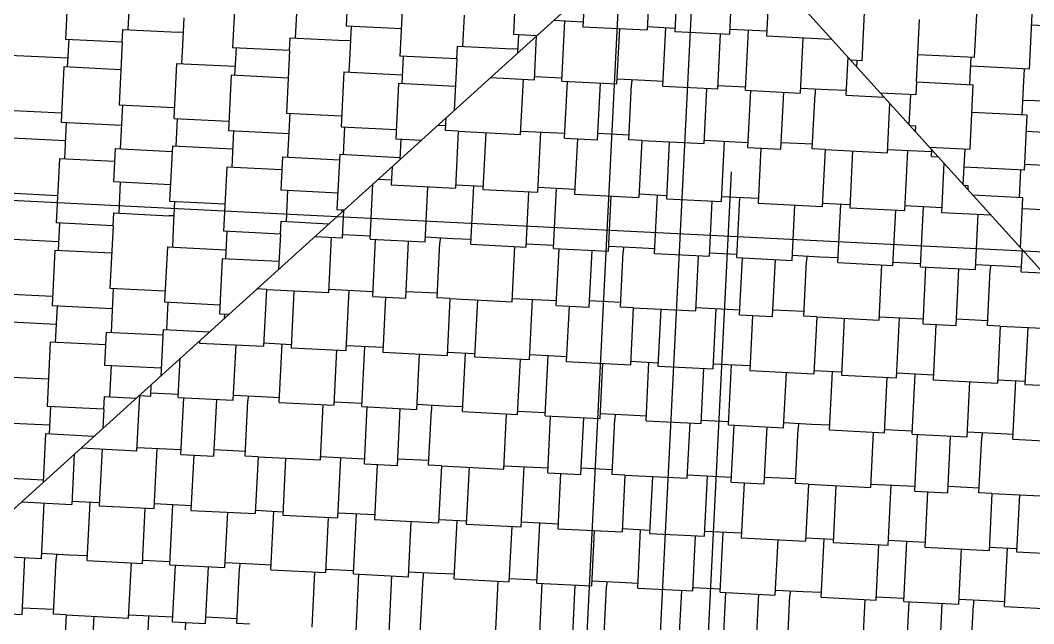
# Model space of a CAD drawing. Extents: x 549999 to 550212, y 1838161 to 1838467.
# Drawn here: x 550170.954 to 550174.598, y 1838345.607 to 1838347.776 of the extents above; entities that cross this region are included whole.
import ezdxf

# ---------------------------------------------------------------- set-up
doc = ezdxf.new("R2010")
doc.units = 0
for name, color, linetype in [('Level 24', 7, 'Continuous'), ('Level 36', 7, 'Continuous'), ('Level 37', 7, 'Continuous'), ('Level 39', 7, 'Continuous'), ('Level 42', 7, 'Continuous')]:
    doc.layers.add(name, color=color, linetype=linetype)

msp = doc.modelspace()

# ---------------------------------------------------------------- linework, layer by layer
at = {"layer": 'Level 24'}
msp.add_line((550173.5103, 1838347.2317), (550173.3961, 1838344.9486), dxfattribs=at)
at = {"layer": 'Level 36'}
for p, q in [((550172.6853, 1838339.4354), (550173.7472, 1838360.6767)), ((550155.1187, 1838347.9192), (550184.1602, 1838346.4673))]:
    msp.add_line(p, q, dxfattribs=at)
at = {"layer": 'Level 37'}
for q in [(550169.0361, 1838344.3053), (550177.3257, 1838343.8909)]:
    msp.add_line((550173.3881, 1838348.2429), q, dxfattribs=at)
at = {"layer": 'Level 39'}
msp.add_line((550173.3881, 1838348.2429), (550173.1534, 1838343.5488), dxfattribs=at)
at = {"layer": 'Level 42'}
for p, q in [((550172.1358, 1838347.9537), (550172.1259, 1838347.7558)), ((550173.2185, 1838347.9455), (550173.2083, 1838347.741)), ((550173.3175, 1838347.9406), (550173.3073, 1838347.7361)), ((550173.5051, 1838347.7262), (550173.516, 1838347.9427)), ((550171.128, 1838347.938), (550171.1164, 1838347.7071)), ((550171.7295, 1838347.9079), (550171.7179, 1838347.6771)), ((550172.7372, 1838347.9237), (550172.7273, 1838347.7258)), ((550173.647, 1838347.9181), (550173.637, 1838347.7196)), ((550172.3309, 1838347.8778), (550172.3194, 1838347.647)), ((550172.9837, 1838347.877), (550172.9775, 1838347.7526)), ((550171.3469, 1838347.8543), (550171.3413, 1838347.7422)), ((550174.3856, 1838347.6429), (550174.3955, 1838347.8407)), ((550171.9484, 1838347.8242), (550171.9428, 1838347.7121)), ((550173.981, 1838347.63), (550173.9909, 1838347.8279)), ((550174.5825, 1838347.6), (550174.5924, 1838347.7978)), ((550171.5424, 1838347.785), (550171.5375, 1838347.6861)), ((550172.5499, 1838347.7942), (550172.5443, 1838347.682)), ((550172.8719, 1838347.7759), (550172.9784, 1838347.7706)), ((550172.9016, 1838347.5574), (550172.9124, 1838347.7739)), ((550174.1762, 1838347.5542), (550174.1874, 1838347.7784)), ((550174.7889, 1838347.7483), (550174.5904, 1838347.7583)), ((550171.3209, 1838347.6969), (550171.3233, 1838347.7431)), ((550171.3233, 1838347.7431), (550171.5217, 1838347.7332)), ((550171.5398, 1838347.7322), (550171.5217, 1838347.7332)), ((550172.1259, 1838347.7558), (550172.3244, 1838347.7459)), ((550172.1439, 1838347.7549), (550172.139, 1838347.656)), ((550172.7273, 1838347.7258), (550172.8119, 1838347.7216)), ((550172.7454, 1838347.7249), (550172.7421, 1838347.6584)), ((550172.9775, 1838347.7526), (550173.2083, 1838347.741)), ((550173.0995, 1838347.5475), (550173.1094, 1838347.746)), ((550173.2089, 1838347.753), (550173.3079, 1838347.7481)), ((550173.2644, 1838347.5392), (550173.2749, 1838347.7497)), ((550173.3073, 1838347.7361), (550173.5051, 1838347.7262)), ((550173.4622, 1838347.5293), (550173.4721, 1838347.7278)), ((550173.506, 1838347.7442), (550173.6379, 1838347.7376)), ((550173.5612, 1838347.5244), (550173.572, 1838347.7409)), ((550171.3209, 1838347.6969), (550171.1164, 1838347.7071)), ((550171.1285, 1838347.7065), (550171.1235, 1838347.6076)), ((550171.3209, 1838347.6969), (550171.3097, 1838347.4726)), ((550171.5375, 1838347.6861), (550171.5342, 1838347.6201)), ((550171.9224, 1838347.6668), (550171.9247, 1838347.713)), ((550171.9247, 1838347.713), (550172.1232, 1838347.7031)), ((550172.1413, 1838347.7022), (550172.1232, 1838347.7031)), ((550172.8026, 1838347.5623), (550172.8105, 1838347.7204)), ((550173.637, 1838347.7196), (550173.8679, 1838347.708)), ((550173.759, 1838347.5145), (550173.769, 1838347.713)), ((550173.8681, 1838347.7124), (550173.8679, 1838347.708)), ((550170.9147, 1838347.6511), (550171.1252, 1838347.6406)), ((550171.9224, 1838347.6668), (550171.7179, 1838347.6771)), ((550171.73, 1838347.6765), (550171.725, 1838347.5775)), ((550171.9224, 1838347.6668), (550171.9112, 1838347.4426)), ((550172.139, 1838347.656), (550172.1357, 1838347.5901)), ((550172.5239, 1838347.6368), (550172.5262, 1838347.6829)), ((550172.5262, 1838347.6829), (550172.7247, 1838347.673)), ((550172.7427, 1838347.6721), (550172.7247, 1838347.673)), ((550174.1811, 1838347.6531), (550174.3856, 1838347.6429)), ((550171.5161, 1838347.621), (550171.5062, 1838347.4231)), ((550171.5161, 1838347.621), (550171.7267, 1838347.6105)), ((550172.5239, 1838347.6368), (550172.3194, 1838347.647)), ((550172.3314, 1838347.6464), (550172.3265, 1838347.5474)), ((550172.5239, 1838347.6368), (550172.5147, 1838347.4527)), ((550173.9239, 1838347.5063), (550173.9308, 1838347.6432)), ((550173.981, 1838347.63), (550173.9408, 1838347.6321)), ((550173.9618, 1838347.6088), (550173.9629, 1838347.6309)), ((550174.3686, 1838347.5445), (550174.3736, 1838347.6435)), ((550171.1115, 1838347.6082), (550171.1016, 1838347.4103)), ((550171.316, 1838347.598), (550171.1115, 1838347.6082)), ((550171.713, 1838347.5781), (550171.7031, 1838347.3802)), ((550171.9175, 1838347.5679), (550171.713, 1838347.5781)), ((550172.1176, 1838347.591), (550172.1077, 1838347.3931)), ((550172.1176, 1838347.591), (550172.3281, 1838347.5804)), ((550174.5825, 1838347.6), (550174.3719, 1838347.6105)), ((550174.5611, 1838347.5349), (550174.5644, 1838347.6009)), ((550172.3145, 1838347.5481), (550172.3046, 1838347.3502)), ((550172.519, 1838347.5378), (550172.3145, 1838347.5481)), ((550172.6446, 1838347.5702), (550172.8026, 1838347.5623)), ((550172.7532, 1838347.3658), (550172.7631, 1838347.5643)), ((550172.8032, 1838347.5743), (550172.9022, 1838347.5694)), ((550172.9016, 1838347.5574), (550173.0995, 1838347.5475)), ((550172.9111, 1838347.3519), (550172.9214, 1838347.5564)), ((550173.0299, 1838347.3459), (550173.0401, 1838347.5504)), ((550173.1004, 1838347.5655), (550173.1993, 1838347.5606)), ((550173.1423, 1838347.3463), (550173.1522, 1838347.5448)), ((550173.1531, 1838347.5629), (550173.1522, 1838347.5448)), ((550173.1993, 1838347.5606), (550173.2653, 1838347.5573)), ((550173.4628, 1838347.5414), (550173.5618, 1838347.5364)), ((550174.1762, 1838347.5542), (550174.1739, 1838347.508)), ((550174.1762, 1838347.5542), (550174.3807, 1838347.5439)), ((550174.3691, 1838347.3131), (550174.3807, 1838347.5439)), ((550173.2644, 1838347.5392), (550173.4622, 1838347.5293)), ((550173.4127, 1838347.3328), (550173.4226, 1838347.5313)), ((550173.5612, 1838347.5244), (550173.759, 1838347.5145)), ((550173.5707, 1838347.3189), (550173.5809, 1838347.5234)), ((550173.6894, 1838347.313), (550173.6997, 1838347.5175)), ((550173.7599, 1838347.5325), (550173.8589, 1838347.5276)), ((550173.8019, 1838347.3134), (550173.8118, 1838347.5119)), ((550173.8127, 1838347.5299), (550173.8118, 1838347.5119)), ((550173.8589, 1838347.5276), (550173.9248, 1838347.5243)), ((550173.9239, 1838347.5063), (550174.0608, 1838347.4994)), ((550174.1739, 1838347.508), (550174.0473, 1838347.5143)), ((550174.1504, 1838347.4004), (550174.1558, 1838347.5089)), ((550174.5562, 1838347.436), (550174.5611, 1838347.5349)), ((550171.3097, 1838347.4726), (550171.5082, 1838347.4627)), ((550171.3218, 1838347.472), (550171.3138, 1838347.3137)), ((550174.0723, 1838347.2999), (550174.0812, 1838347.4769)), ((550174.5588, 1838347.4887), (550174.5769, 1838347.4878)), ((550174.7753, 1838347.4779), (550174.5769, 1838347.4878)), ((550170.9048, 1838347.4532), (550171.1033, 1838347.4433)), ((550171.9112, 1838347.4426), (550172.1097, 1838347.4327)), ((550171.9232, 1838347.442), (550171.9153, 1838347.2837)), ((550174.5742, 1838347.4351), (550174.3757, 1838347.445)), ((550174.5643, 1838347.2372), (550174.5742, 1838347.4351)), ((550171.1016, 1838347.4103), (550171.3181, 1838347.3995)), ((550171.1196, 1838347.4094), (550171.1131, 1838347.2775)), ((550171.5062, 1838347.4231), (550171.7047, 1838347.4132)), ((550171.5183, 1838347.4225), (550171.5133, 1838347.3236)), ((550172.4551, 1838347.3988), (550172.4836, 1838347.3974)), ((550172.4827, 1838347.3793), (550172.4851, 1838347.4259)), ((550174.1743, 1838347.3956), (550174.1539, 1838347.3966)), ((550174.1733, 1838347.3752), (550174.1743, 1838347.3956)), ((550171.7031, 1838347.3802), (550171.9196, 1838347.3694)), ((550171.7211, 1838347.3793), (550171.7145, 1838347.2474)), ((550172.1077, 1838347.3931), (550172.3062, 1838347.3832)), ((550172.1198, 1838347.3925), (550172.1148, 1838347.2935)), ((550172.5289, 1838347.377), (550172.4827, 1838347.3793)), ((550172.5289, 1838347.377), (550172.5187, 1838347.1725)), ((550172.5289, 1838347.377), (550172.7532, 1838347.3658)), ((550172.6278, 1838347.3721), (550172.6176, 1838347.1676)), ((550172.7538, 1838347.3778), (550172.9121, 1838347.3699)), ((550172.8155, 1838347.1577), (550172.8263, 1838347.3742)), ((550173.0311, 1838347.37), (550173.1432, 1838347.3644)), ((550174.7758, 1838347.3655), (550174.5713, 1838347.3757)), ((550170.8998, 1838347.3543), (550171.1163, 1838347.3435)), ((550171.5013, 1838347.3242), (550171.4914, 1838347.1263)), ((550171.5013, 1838347.3242), (550171.7178, 1838347.3134)), ((550172.3046, 1838347.3502), (550172.3963, 1838347.3456)), ((550172.3226, 1838347.3493), (550172.3189, 1838347.2756)), ((550172.9111, 1838347.3519), (550173.0299, 1838347.3459)), ((550172.9573, 1838347.3496), (550172.9474, 1838347.1511)), ((550173.1885, 1838347.344), (550173.1423, 1838347.3463)), ((550173.1885, 1838347.344), (550173.1782, 1838347.1395)), ((550173.1885, 1838347.344), (550173.4127, 1838347.3328)), ((550173.2874, 1838347.3391), (550173.2772, 1838347.1346)), ((550173.4133, 1838347.3449), (550173.5716, 1838347.3369)), ((550173.4751, 1838347.1247), (550173.4859, 1838347.3412)), ((550173.6907, 1838347.337), (550173.8028, 1838347.3314)), ((550171.2958, 1838347.3146), (550171.2899, 1838347.1959)), ((550171.2958, 1838347.3146), (550171.5003, 1838347.3044)), ((550171.8973, 1838347.2846), (550171.8914, 1838347.1659)), ((550171.8973, 1838347.2846), (550172.1018, 1838347.2744)), ((550172.1028, 1838347.2941), (550172.0929, 1838347.0963)), ((550172.1028, 1838347.2941), (550172.3193, 1838347.2833)), ((550173.5707, 1838347.3189), (550173.6894, 1838347.313)), ((550173.6169, 1838347.3166), (550173.607, 1838347.1181)), ((550173.848, 1838347.3111), (550173.8019, 1838347.3134)), ((550173.848, 1838347.3111), (550173.8378, 1838347.1066)), ((550173.848, 1838347.3111), (550174.0723, 1838347.2999)), ((550173.947, 1838347.3061), (550173.9368, 1838347.1016)), ((550174.0729, 1838347.3119), (550174.2312, 1838347.304)), ((550174.1346, 1838347.0917), (550174.1455, 1838347.3083)), ((550174.2228, 1838347.3204), (550174.3691, 1838347.3131)), ((550174.2303, 1838347.2859), (550174.2315, 1838347.3107)), ((550174.2303, 1838347.2859), (550174.2551, 1838347.2847)), ((550174.3447, 1838347.1857), (550174.3511, 1838347.314)), ((550171.095, 1838347.2784), (550171.0835, 1838347.0476)), ((550171.2935, 1838347.2685), (550171.095, 1838347.2784)), ((550171.6965, 1838347.2483), (550171.6849, 1838347.0175)), ((550171.895, 1838347.2384), (550171.6965, 1838347.2483)), ((550172.2911, 1838347.2504), (550172.2878, 1838347.184)), ((550174.2754, 1838347.2623), (550174.2665, 1838347.0851)), ((550174.5643, 1838347.2372), (550174.3478, 1838347.248)), ((550174.7698, 1838347.2468), (550174.5653, 1838347.257)), ((550174.5474, 1838347.1389), (550174.5523, 1838347.2378)), ((550171.2899, 1838347.1959), (550171.4944, 1838347.1857)), ((550171.3139, 1838347.1947), (550171.3083, 1838347.0826)), ((550172.2119, 1838346.9889), (550172.2219, 1838347.1878)), ((550172.2404, 1838347.2045), (550172.2887, 1838347.2021)), ((550172.2878, 1838347.184), (550172.5187, 1838347.1725)), ((550172.4098, 1838346.979), (550172.4197, 1838347.1775)), ((550172.5193, 1838347.1845), (550172.6182, 1838347.1796)), ((550172.5747, 1838346.9707), (550172.5852, 1838347.1812)), ((550172.8164, 1838347.1757), (550172.9483, 1838347.1691)), ((550174.3625, 1838347.1812), (550174.3481, 1838347.1819)), ((550174.3618, 1838347.1667), (550174.3625, 1838347.1812)), ((550170.8899, 1838347.1564), (550171.0884, 1838347.1465)), ((550171.8914, 1838347.1659), (550172.0959, 1838347.1556)), ((550171.9154, 1838347.1647), (550171.9098, 1838347.0525)), ((550172.6176, 1838347.1676), (550172.8155, 1838347.1577)), ((550172.7726, 1838346.9608), (550172.7825, 1838347.1593)), ((550172.8715, 1838346.9559), (550172.8823, 1838347.1724)), ((550172.9474, 1838347.1511), (550173.1782, 1838347.1395)), ((550173.0694, 1838346.946), (550173.0793, 1838347.1445)), ((550173.1788, 1838347.1516), (550173.2778, 1838347.1466)), ((550173.2343, 1838346.9377), (550173.2448, 1838347.1483)), ((550173.476, 1838347.1427), (550173.6079, 1838347.1361)), ((550173.5311, 1838346.9229), (550173.5419, 1838347.1394)), ((550174.5594, 1838347.1383), (550174.3794, 1838347.1473)), ((550171.4914, 1838347.1263), (550171.6899, 1838347.1164)), ((550171.5094, 1838347.1254), (550171.5045, 1838347.0265)), ((550173.2772, 1838347.1346), (550173.4751, 1838347.1247)), ((550173.4322, 1838346.9279), (550173.4421, 1838347.1263)), ((550173.607, 1838347.1181), (550173.8378, 1838347.1066)), ((550173.729, 1838346.913), (550173.7389, 1838347.1115)), ((550173.8384, 1838347.1186), (550173.9374, 1838347.1136)), ((550173.8939, 1838346.9048), (550173.9044, 1838347.1153)), ((550174.1355, 1838347.1098), (550174.2675, 1838347.1032)), ((550174.1907, 1838346.8899), (550174.2015, 1838347.1065)), ((550174.5504, 1838346.9583), (550174.5594, 1838347.1383)), ((550171.288, 1838347.0373), (550171.2903, 1838347.0835)), ((550171.2903, 1838347.0835), (550171.4888, 1838347.0736)), ((550171.5068, 1838347.0727), (550171.4888, 1838347.0736)), ((550172.0929, 1838347.0963), (550172.1193, 1838347.095)), ((550172.1109, 1838347.0954), (550172.1105, 1838347.087)), ((550172.113, 1838346.9938), (550172.118, 1838347.0938)), ((550173.9368, 1838347.1016), (550174.1346, 1838347.0917)), ((550174.0917, 1838346.8949), (550174.1017, 1838347.0934)), ((550174.2665, 1838347.0851), (550174.4437, 1838347.0763)), ((550174.3885, 1838346.88), (550174.3985, 1838347.0785)), ((550174.7559, 1838347.0888), (550174.5574, 1838347.0987)), ((550171.288, 1838347.0373), (550171.0835, 1838347.0476)), ((550171.0955, 1838347.0469), (550171.0906, 1838346.948)), ((550171.288, 1838347.0373), (550171.2768, 1838346.8131)), ((550171.8895, 1838347.0073), (550171.8918, 1838347.0534)), ((550171.8918, 1838347.0534), (550172.0639, 1838347.0448)), ((550171.5045, 1838347.0265), (550171.5012, 1838346.9605)), ((550171.8895, 1838347.0073), (550171.6849, 1838347.0175)), ((550171.697, 1838347.0169), (550171.692, 1838346.9179)), ((550171.8895, 1838347.0073), (550171.8832, 1838346.8813)), ((550172.013, 1838346.9988), (550172.113, 1838346.9938)), ((550172.0635, 1838346.7973), (550172.0734, 1838346.9958)), ((550172.1136, 1838347.0058), (550172.2125, 1838347.0009)), ((550172.4107, 1838346.997), (550172.5096, 1838346.9921)), ((550172.4635, 1838346.9944), (550172.4626, 1838346.9763)), ((550170.8817, 1838346.9915), (550171.0922, 1838346.981)), ((550171.4832, 1838346.9614), (550171.4733, 1838346.7636)), ((550171.4832, 1838346.9614), (550171.6937, 1838346.9509)), ((550172.2119, 1838346.9889), (550172.4098, 1838346.979)), ((550172.2215, 1838346.7834), (550172.2317, 1838346.9879)), ((550172.3402, 1838346.7774), (550172.3504, 1838346.9819)), ((550172.4527, 1838346.7778), (550172.4626, 1838346.9763)), ((550172.5096, 1838346.9921), (550172.5756, 1838346.9888)), ((550172.5747, 1838346.9707), (550172.7726, 1838346.9608)), ((550172.7231, 1838346.7643), (550172.733, 1838346.9628)), ((550172.7732, 1838346.9729), (550172.8721, 1838346.9679)), ((550173.0703, 1838346.964), (550173.1692, 1838346.9591)), ((550173.1231, 1838346.9614), (550173.1222, 1838346.9434)), ((550173.1692, 1838346.9591), (550173.2352, 1838346.9558)), ((550171.0785, 1838346.9486), (550171.0686, 1838346.7507)), ((550171.283, 1838346.9384), (550171.0785, 1838346.9486)), ((550172.8715, 1838346.9559), (550173.0694, 1838346.946)), ((550172.8811, 1838346.7504), (550172.8913, 1838346.9549)), ((550172.9998, 1838346.7445), (550173.01, 1838346.949)), ((550173.1122, 1838346.7449), (550173.1222, 1838346.9434)), ((550173.2343, 1838346.9377), (550173.4322, 1838346.9279)), ((550173.3827, 1838346.7313), (550173.3926, 1838346.9298)), ((550173.4328, 1838346.9399), (550173.5317, 1838346.9349)), ((550173.5311, 1838346.9229), (550173.729, 1838346.913)), ((550173.5407, 1838346.7174), (550173.5509, 1838346.9219)), ((550173.7299, 1838346.9311), (550173.8288, 1838346.9261)), ((550173.7826, 1838346.9284), (550173.7817, 1838346.9104)), ((550173.8288, 1838346.9261), (550173.8948, 1838346.9228)), ((550174.5534, 1838346.8718), (550174.5574, 1838346.9506)), ((550171.68, 1838346.9185), (550171.6701, 1838346.7207)), ((550171.8845, 1838346.9083), (550171.68, 1838346.9185)), ((550173.6594, 1838346.7115), (550173.6696, 1838346.916)), ((550173.7718, 1838346.7119), (550173.7817, 1838346.9104)), ((550173.8939, 1838346.9048), (550174.0917, 1838346.8949)), ((550174.0422, 1838346.6984), (550174.0522, 1838346.8969)), ((550174.0923, 1838346.9069), (550174.1913, 1838346.902)), ((550174.1907, 1838346.8899), (550174.3885, 1838346.88)), ((550174.2002, 1838346.6844), (550174.2105, 1838346.8889)), ((550174.3894, 1838346.8981), (550174.4884, 1838346.8931)), ((550174.4422, 1838346.8954), (550174.4413, 1838346.8774)), ((550174.4884, 1838346.8931), (550174.5543, 1838346.8898)), ((550174.319, 1838346.6785), (550174.3292, 1838346.883)), ((550174.4314, 1838346.6789), (550174.4413, 1838346.8774)), ((550174.5534, 1838346.8718), (550174.6322, 1838346.8679)), ((550171.2768, 1838346.8131), (550171.4752, 1838346.8031)), ((550171.2888, 1838346.8125), (550171.2809, 1838346.6542)), ((550170.8718, 1838346.7936), (550171.0703, 1838346.7837)), ((550171.8392, 1838346.8085), (550171.8046, 1838346.8102)), ((550171.8392, 1838346.8085), (550171.829, 1838346.604)), ((550171.8392, 1838346.8085), (550172.0635, 1838346.7973)), ((550171.9382, 1838346.8036), (550171.928, 1838346.5991)), ((550172.0641, 1838346.8093), (550172.2224, 1838346.8014)), ((550172.1258, 1838346.5892), (550172.1367, 1838346.8057)), ((550172.2215, 1838346.7834), (550172.3402, 1838346.7774)), ((550172.2677, 1838346.7811), (550172.2577, 1838346.5826)), ((550172.3414, 1838346.8015), (550172.4536, 1838346.7959)), ((550172.4988, 1838346.7755), (550172.4527, 1838346.7778)), ((550172.4988, 1838346.7755), (550172.4886, 1838346.571)), ((550172.4988, 1838346.7755), (550172.7231, 1838346.7643)), ((550172.7237, 1838346.7763), (550172.882, 1838346.7684)), ((550171.0686, 1838346.7507), (550171.2852, 1838346.7399)), ((550171.0867, 1838346.7498), (550171.0801, 1838346.6179)), ((550171.4733, 1838346.7636), (550171.6718, 1838346.7537)), ((550171.4853, 1838346.763), (550171.4804, 1838346.664)), ((550172.5978, 1838346.7706), (550172.5875, 1838346.5661)), ((550172.7854, 1838346.5562), (550172.7962, 1838346.7727)), ((550172.8811, 1838346.7504), (550172.9998, 1838346.7445)), ((550172.9272, 1838346.7481), (550172.9173, 1838346.5496)), ((550173.001, 1838346.7685), (550173.1131, 1838346.7629)), ((550173.1584, 1838346.7426), (550173.1122, 1838346.7449)), ((550173.1584, 1838346.7426), (550173.1482, 1838346.538)), ((550173.1584, 1838346.7426), (550173.3827, 1838346.7313)), ((550173.3833, 1838346.7434), (550173.5416, 1838346.7355)), ((550173.445, 1838346.5232), (550173.4558, 1838346.7397)), ((550171.6701, 1838346.7207), (550171.7038, 1838346.719)), ((550171.6882, 1838346.7198), (550171.6874, 1838346.7041)), ((550173.2573, 1838346.7376), (550173.2471, 1838346.5331)), ((550173.5407, 1838346.7174), (550173.6594, 1838346.7115)), ((550173.5868, 1838346.7151), (550173.5769, 1838346.5166)), ((550173.6606, 1838346.7355), (550173.7727, 1838346.7299)), ((550173.818, 1838346.7096), (550173.7718, 1838346.7119)), ((550173.818, 1838346.7096), (550173.8078, 1838346.5051)), ((550173.818, 1838346.7096), (550174.0422, 1838346.6984)), ((550173.9169, 1838346.7046), (550173.9067, 1838346.5001)), ((550174.0428, 1838346.7104), (550174.2011, 1838346.7025)), ((550174.1046, 1838346.4902), (550174.1154, 1838346.7068)), ((550174.3202, 1838346.7026), (550174.4323, 1838346.697)), ((550170.8668, 1838346.6947), (550171.0834, 1838346.6839)), ((550174.2002, 1838346.6844), (550174.319, 1838346.6785)), ((550174.2464, 1838346.6821), (550174.2365, 1838346.4836)), ((550174.4776, 1838346.6766), (550174.4314, 1838346.6789)), ((550174.4776, 1838346.6766), (550174.4673, 1838346.4721)), ((550174.4776, 1838346.6766), (550174.7018, 1838346.6654)), ((550174.5765, 1838346.6717), (550174.5663, 1838346.4672)), ((550171.2628, 1838346.6551), (550171.2569, 1838346.5363)), ((550171.2628, 1838346.6551), (550171.4673, 1838346.6449)), ((550171.4683, 1838346.6646), (550171.46, 1838346.4984)), ((550171.4683, 1838346.6646), (550171.6345, 1838346.6563)), ((550171.062, 1838346.6188), (550171.0505, 1838346.388)), ((550171.2605, 1838346.6089), (550171.062, 1838346.6188)), ((550171.5986, 1838346.6238), (550171.5982, 1838346.6155)), ((550171.5982, 1838346.6155), (550171.829, 1838346.604)), ((550171.7202, 1838346.4105), (550171.7301, 1838346.6089)), ((550171.8296, 1838346.616), (550171.9286, 1838346.6111)), ((550171.8851, 1838346.4022), (550171.8956, 1838346.6127)), ((550171.928, 1838346.5991), (550172.1258, 1838346.5892)), ((550172.1267, 1838346.6072), (550172.2587, 1838346.6006)), ((550172.1819, 1838346.3874), (550172.1927, 1838346.6039)), ((550171.5223, 1838346.4203), (550171.5293, 1838346.5612)), ((550172.0829, 1838346.3923), (550172.0929, 1838346.5908)), ((550172.2577, 1838346.5826), (550172.4886, 1838346.571)), ((550172.3797, 1838346.3775), (550172.3897, 1838346.576)), ((550172.4892, 1838346.5831), (550172.5881, 1838346.5781)), ((550172.5446, 1838346.3692), (550172.5552, 1838346.5798)), ((550172.5875, 1838346.5661), (550172.7854, 1838346.5562)), ((550172.7425, 1838346.3593), (550172.7524, 1838346.5578)), ((550172.7863, 1838346.5742), (550172.9182, 1838346.5676)), ((550172.8414, 1838346.3544), (550172.8523, 1838346.5709)), ((550171.2569, 1838346.5363), (550171.4614, 1838346.5261)), ((550171.281, 1838346.5351), (550171.2753, 1838346.423)), ((550172.9173, 1838346.5496), (550173.1482, 1838346.538)), ((550173.0393, 1838346.3445), (550173.0492, 1838346.543)), ((550173.1488, 1838346.5501), (550173.2477, 1838346.5451)), ((550173.2042, 1838346.3363), (550173.2147, 1838346.5468)), ((550173.2471, 1838346.5331), (550173.445, 1838346.5232)), ((550173.4021, 1838346.3264), (550173.412, 1838346.5249)), ((550173.4459, 1838346.5413), (550173.5778, 1838346.5347)), ((550173.501, 1838346.3214), (550173.5118, 1838346.538)), ((550170.8569, 1838346.4968), (550171.0554, 1838346.4869)), ((550173.5769, 1838346.5166), (550173.8078, 1838346.5051)), ((550173.6989, 1838346.3115), (550173.7088, 1838346.51)), ((550173.8084, 1838346.5171), (550173.9073, 1838346.5122)), ((550173.8638, 1838346.3033), (550173.8743, 1838346.5138)), ((550173.9067, 1838346.5001), (550174.1046, 1838346.4902)), ((550174.0617, 1838346.2934), (550174.0716, 1838346.4919)), ((550174.1055, 1838346.5083), (550174.2374, 1838346.5017)), ((550174.1606, 1838346.2885), (550174.1714, 1838346.505)), ((550174.2365, 1838346.4836), (550174.4673, 1838346.4721)), ((550174.4679, 1838346.4841), (550174.5669, 1838346.4792)), ((550171.4234, 1838346.4253), (550171.4254, 1838346.4672)), ((550174.3585, 1838346.2786), (550174.3684, 1838346.477)), ((550174.5234, 1838346.2703), (550174.5339, 1838346.4808)), ((550174.5663, 1838346.4672), (550174.7641, 1838346.4573)), ((550171.255, 1838346.3778), (550171.2573, 1838346.4239)), ((550171.2573, 1838346.4239), (550171.3714, 1838346.4182)), ((550171.3739, 1838346.2288), (550171.3838, 1838346.4273)), ((550171.3815, 1838346.4274), (550171.4234, 1838346.4253)), ((550171.424, 1838346.4373), (550171.5229, 1838346.4324)), ((550171.5223, 1838346.4203), (550171.7202, 1838346.4105)), ((550171.5319, 1838346.2149), (550171.5421, 1838346.4194)), ((550171.6506, 1838346.2089), (550171.6608, 1838346.4134)), ((550171.7211, 1838346.4285), (550171.82, 1838346.4236)), ((550171.7738, 1838346.4259), (550171.7729, 1838346.4078)), ((550171.82, 1838346.4236), (550171.886, 1838346.4203)), ((550171.255, 1838346.3778), (550171.0505, 1838346.388)), ((550171.0625, 1838346.3874), (550171.0576, 1838346.2884)), ((550171.255, 1838346.3778), (550171.2516, 1838346.3099)), ((550171.763, 1838346.2093), (550171.7729, 1838346.4078)), ((550171.8851, 1838346.4022), (550172.0829, 1838346.3923)), ((550172.0334, 1838346.1958), (550172.0434, 1838346.3943)), ((550172.0835, 1838346.4043), (550172.1825, 1838346.3994)), ((550172.1819, 1838346.3874), (550172.3797, 1838346.3775)), ((550172.1914, 1838346.1819), (550172.2017, 1838346.3864)), ((550172.3102, 1838346.1759), (550172.3204, 1838346.3804)), ((550172.3806, 1838346.3955), (550172.4796, 1838346.3906)), ((550172.4226, 1838346.1764), (550172.4325, 1838346.3748)), ((550172.4334, 1838346.3929), (550172.4325, 1838346.3748)), ((550172.4796, 1838346.3906), (550172.5455, 1838346.3873)), ((550172.5446, 1838346.3692), (550172.7425, 1838346.3593)), ((550172.693, 1838346.1628), (550172.7029, 1838346.3613)), ((550172.7431, 1838346.3714), (550172.842, 1838346.3664)), ((550172.8414, 1838346.3544), (550173.0393, 1838346.3445)), ((550172.851, 1838346.1489), (550172.8612, 1838346.3534)), ((550172.9697, 1838346.143), (550172.98, 1838346.3475)), ((550173.0402, 1838346.3626), (550173.1392, 1838346.3576)), ((550173.0822, 1838346.1434), (550173.0921, 1838346.3419)), ((550173.093, 1838346.3599), (550173.0921, 1838346.3419)), ((550173.1392, 1838346.3576), (550173.2051, 1838346.3543)), ((550173.4027, 1838346.3384), (550173.5016, 1838346.3335)), ((550170.8487, 1838346.3319), (550171.0592, 1838346.3214)), ((550173.2042, 1838346.3363), (550173.4021, 1838346.3264)), ((550173.3526, 1838346.1299), (550173.3625, 1838346.3284)), ((550173.501, 1838346.3214), (550173.6989, 1838346.3115)), ((550173.5106, 1838346.1159), (550173.5208, 1838346.3204)), ((550173.6293, 1838346.11), (550173.6395, 1838346.3145)), ((550173.6998, 1838346.3296), (550173.7987, 1838346.3246)), ((550173.7417, 1838346.1104), (550173.7517, 1838346.3089)), ((550173.7526, 1838346.3269), (550173.7517, 1838346.3089)), ((550173.7987, 1838346.3246), (550173.8647, 1838346.3213)), ((550173.8638, 1838346.3033), (550174.0617, 1838346.2934)), ((550174.0623, 1838346.3054), (550174.1612, 1838346.3005)), ((550171.0455, 1838346.289), (550171.0369, 1838346.1156)), ((550171.219, 1838346.2804), (550171.0455, 1838346.289)), ((550174.0122, 1838346.0969), (550174.0221, 1838346.2954)), ((550174.1606, 1838346.2885), (550174.3585, 1838346.2786)), ((550174.1702, 1838346.083), (550174.1804, 1838346.2875)), ((550174.2889, 1838346.077), (550174.2991, 1838346.2815)), ((550174.3594, 1838346.2966), (550174.4583, 1838346.2917)), ((550174.4013, 1838346.0774), (550174.4112, 1838346.2759)), ((550174.4121, 1838346.294), (550174.4112, 1838346.2759)), ((550174.4583, 1838346.2917), (550174.5243, 1838346.2884)), ((550174.5234, 1838346.2703), (550174.7212, 1838346.2604)), ((550171.1731, 1838346.2388), (550171.3739, 1838346.2288)), ((550171.2485, 1838346.235), (550171.2383, 1838346.0305)), ((550171.3745, 1838346.2408), (550171.5328, 1838346.2329)), ((550171.4362, 1838346.0207), (550171.447, 1838346.2372)), ((550171.6518, 1838346.233), (550171.7639, 1838346.2274)), ((550171.1484, 1838346.2165), (550171.1394, 1838346.0355)), ((550171.5319, 1838346.2149), (550171.6506, 1838346.2089)), ((550171.578, 1838346.2125), (550171.5681, 1838346.0141)), ((550171.8092, 1838346.207), (550171.763, 1838346.2093)), ((550171.8092, 1838346.207), (550171.799, 1838346.0025)), ((550171.8092, 1838346.207), (550172.0334, 1838346.1958)), ((550171.9081, 1838346.2021), (550171.8979, 1838345.9976)), ((550172.034, 1838346.2078), (550172.1923, 1838346.1999)), ((550172.0958, 1838345.9877), (550172.1066, 1838346.2042)), ((550172.3114, 1838346.2), (550172.4235, 1838346.1944)), ((550172.1914, 1838346.1819), (550172.3102, 1838346.1759)), ((550172.2376, 1838346.1796), (550172.2277, 1838345.9811)), ((550172.4688, 1838346.174), (550172.4226, 1838346.1764)), ((550172.4688, 1838346.174), (550172.4585, 1838345.9695)), ((550172.4688, 1838346.174), (550172.693, 1838346.1628)), ((550172.5677, 1838346.1691), (550172.5575, 1838345.9646)), ((550172.6936, 1838346.1749), (550172.8519, 1838346.167)), ((550172.7553, 1838345.9547), (550172.7662, 1838346.1712)), ((550172.9709, 1838346.167), (550173.0831, 1838346.1614)), ((550170.8388, 1838346.1341), (550171.0373, 1838346.1241)), ((550172.851, 1838346.1489), (550172.9697, 1838346.143)), ((550172.8972, 1838346.1466), (550172.8873, 1838345.9481)), ((550173.1283, 1838346.1411), (550173.0822, 1838346.1434)), ((550173.1283, 1838346.1411), (550173.1181, 1838345.9366)), ((550173.1283, 1838346.1411), (550173.3526, 1838346.1299)), ((550173.2273, 1838346.1361), (550173.217, 1838345.9316)), ((550173.3532, 1838346.1419), (550173.5115, 1838346.134)), ((550173.4149, 1838345.9217), (550173.4257, 1838346.1383)), ((550173.6305, 1838346.1341), (550173.7426, 1838346.1285)), ((550173.5106, 1838346.1159), (550173.6293, 1838346.11)), ((550173.5568, 1838346.1136), (550173.5468, 1838345.9151)), ((550173.7879, 1838346.1081), (550173.7417, 1838346.1104)), ((550173.7879, 1838346.1081), (550173.7777, 1838345.9036)), ((550173.7879, 1838346.1081), (550174.0122, 1838346.0969)), ((550173.8868, 1838346.1032), (550173.8766, 1838345.8986)), ((550174.0128, 1838346.1089), (550174.1711, 1838346.101)), ((550174.0745, 1838345.8888), (550174.0853, 1838346.1053)), ((550174.1702, 1838346.083), (550174.2889, 1838346.077)), ((550174.2901, 1838346.1011), (550174.4022, 1838346.0955)), ((550171.14, 1838346.0475), (550171.2389, 1838346.0426)), ((550174.2163, 1838346.0806), (550174.2064, 1838345.8822)), ((550174.4475, 1838346.0751), (550174.4013, 1838346.0774)), ((550174.4475, 1838346.0751), (550174.4373, 1838345.8706)), ((550174.4475, 1838346.0751), (550174.6717, 1838346.0639)), ((550174.5464, 1838346.0702), (550174.5362, 1838345.8657)), ((550170.9583, 1838346.0445), (550171.1394, 1838346.0355)), ((550171.0305, 1838345.8419), (550171.0404, 1838346.0404)), ((550171.1954, 1838345.8337), (550171.2059, 1838346.0442)), ((550171.2383, 1838346.0305), (550171.4362, 1838346.0207)), ((550171.3933, 1838345.8238), (550171.4032, 1838346.0223)), ((550171.4371, 1838346.0387), (550171.569, 1838346.0321)), ((550171.4922, 1838345.8189), (550171.503, 1838346.0354)), ((550171.5681, 1838346.0141), (550171.799, 1838346.0025)), ((550171.7996, 1838346.0145), (550171.8985, 1838346.0096)), ((550171.855, 1838345.8007), (550171.8655, 1838346.0112)), ((550171.6901, 1838345.809), (550171.7, 1838346.0075)), ((550171.8979, 1838345.9976), (550172.0958, 1838345.9877)), ((550172.0529, 1838345.7908), (550172.0628, 1838345.9893)), ((550172.0967, 1838346.0057), (550172.2286, 1838345.9991)), ((550172.1518, 1838345.7859), (550172.1626, 1838346.0024)), ((550172.2277, 1838345.9811), (550172.4585, 1838345.9695)), ((550172.3497, 1838345.776), (550172.3596, 1838345.9745)), ((550172.4591, 1838345.9816), (550172.5581, 1838345.9766)), ((550172.5146, 1838345.7678), (550172.5251, 1838345.9783)), ((550172.7562, 1838345.9727), (550172.8882, 1838345.9662)), ((550172.5575, 1838345.9646), (550172.7553, 1838345.9547)), ((550172.7124, 1838345.7579), (550172.7224, 1838345.9564)), ((550172.8114, 1838345.7529), (550172.8222, 1838345.9695)), ((550172.8873, 1838345.9481), (550173.1181, 1838345.9366)), ((550173.0092, 1838345.743), (550173.0192, 1838345.9415)), ((550173.1187, 1838345.9486), (550173.2176, 1838345.9437)), ((550173.1741, 1838345.7348), (550173.1847, 1838345.9453)), ((550173.4158, 1838345.9398), (550173.5477, 1838345.9332)), ((550173.471, 1838345.7199), (550173.4818, 1838345.9365)), ((550173.217, 1838345.9316), (550173.4149, 1838345.9217)), ((550173.372, 1838345.7249), (550173.3819, 1838345.9234)), ((550173.5468, 1838345.9151), (550173.7777, 1838345.9036)), ((550173.6688, 1838345.7101), (550173.6787, 1838345.9085)), ((550173.7783, 1838345.9156), (550173.8772, 1838345.9107)), ((550173.8337, 1838345.7018), (550173.8442, 1838345.9123)), ((550174.0754, 1838345.9068), (550174.2073, 1838345.9002)), ((550174.1305, 1838345.687), (550174.1414, 1838345.9035)), ((550173.8766, 1838345.8986), (550174.0745, 1838345.8888)), ((550174.0316, 1838345.6919), (550174.0415, 1838345.8904)), ((550174.2064, 1838345.8822), (550174.4373, 1838345.8706)), ((550174.3284, 1838345.6771), (550174.3383, 1838345.8756)), ((550174.4379, 1838345.8826), (550174.5368, 1838345.8777)), ((550174.4933, 1838345.6688), (550174.5038, 1838345.8794)), ((550174.5362, 1838345.8657), (550174.7341, 1838345.8558)), ((550170.8326, 1838345.8518), (550171.0305, 1838345.8419)), ((550170.9609, 1838345.6404), (550170.9712, 1838345.8449)), ((550171.0314, 1838345.86), (550171.1304, 1838345.855)), ((550171.0734, 1838345.6408), (550171.0833, 1838345.8393)), ((550171.0842, 1838345.8574), (550171.0833, 1838345.8393)), ((550171.1304, 1838345.855), (550171.1963, 1838345.8517)), ((550171.1954, 1838345.8337), (550171.3933, 1838345.8238)), ((550171.3939, 1838345.8358), (550171.4928, 1838345.8309)), ((550171.691, 1838345.827), (550171.7899, 1838345.8221)), ((550171.3438, 1838345.6273), (550171.3537, 1838345.8258)), ((550171.4922, 1838345.8189), (550171.6901, 1838345.809)), ((550171.5018, 1838345.6134), (550171.512, 1838345.8179)), ((550171.6205, 1838345.6074), (550171.6307, 1838345.8119)), ((550171.7329, 1838345.6078), (550171.7429, 1838345.8063)), ((550171.7438, 1838345.8244), (550171.7429, 1838345.8063)), ((550171.7899, 1838345.8221), (550171.8559, 1838345.8188)), ((550171.855, 1838345.8007), (550172.0529, 1838345.7908)), ((550172.0034, 1838345.5943), (550172.0133, 1838345.7928)), ((550172.0535, 1838345.8029), (550172.1524, 1838345.7979)), ((550172.3506, 1838345.794), (550172.4495, 1838345.7891)), ((550172.4033, 1838345.7914), (550172.4024, 1838345.7734)), ((550172.1518, 1838345.7859), (550172.3497, 1838345.776)), ((550172.1614, 1838345.5804), (550172.1716, 1838345.7849)), ((550172.2801, 1838345.5745), (550172.2903, 1838345.779)), ((550172.3925, 1838345.5749), (550172.4024, 1838345.7734)), ((550172.4495, 1838345.7891), (550172.5155, 1838345.7858)), ((550172.5146, 1838345.7678), (550172.7124, 1838345.7579)), ((550172.6629, 1838345.5614), (550172.6729, 1838345.7598)), ((550172.713, 1838345.7699), (550172.812, 1838345.7649)), ((550173.0102, 1838345.7611), (550173.1091, 1838345.7561)), ((550173.0629, 1838345.7584), (550173.062, 1838345.7404)), ((550173.1091, 1838345.7561), (550173.175, 1838345.7528)), ((550172.8114, 1838345.7529), (550173.0092, 1838345.743)), ((550172.8209, 1838345.5474), (550172.8312, 1838345.7519)), ((550172.9397, 1838345.5415), (550172.9499, 1838345.746)), ((550173.0521, 1838345.5419), (550173.062, 1838345.7404)), ((550173.1741, 1838345.7348), (550173.372, 1838345.7249)), ((550173.3225, 1838345.5284), (550173.3324, 1838345.7269)), ((550173.3726, 1838345.7369), (550173.4716, 1838345.732)), ((550173.471, 1838345.7199), (550173.6688, 1838345.7101)), ((550173.4805, 1838345.5144), (550173.4907, 1838345.719)), ((550173.6697, 1838345.7281), (550173.7687, 1838345.7231)), ((550173.7225, 1838345.7255), (550173.7216, 1838345.7074)), ((550173.7687, 1838345.7231), (550173.8346, 1838345.7199)), ((550173.5992, 1838345.5085), (550173.6095, 1838345.713)), ((550173.7117, 1838345.5089), (550173.7216, 1838345.7074)), ((550173.8337, 1838345.7018), (550174.0316, 1838345.6919)), ((550173.9821, 1838345.4954), (550173.992, 1838345.6939)), ((550174.0322, 1838345.7039), (550174.1311, 1838345.699)), ((550174.1305, 1838345.687), (550174.3284, 1838345.6771)), ((550174.1401, 1838345.4815), (550174.1503, 1838345.686)), ((550174.3293, 1838345.6951), (550174.4282, 1838345.6902)), ((550174.3821, 1838345.6925), (550174.3812, 1838345.6744)), ((550174.4282, 1838345.6902), (550174.4942, 1838345.6869)), ((550170.8422, 1838345.6463), (550170.9609, 1838345.6404)), ((550170.9621, 1838345.6645), (550171.0743, 1838345.6589)), ((550174.2588, 1838345.4755), (550174.269, 1838345.68)), ((550174.3712, 1838345.476), (550174.3812, 1838345.6744)), ((550174.4933, 1838345.6688), (550174.6912, 1838345.6589)), ((550171.1195, 1838345.6385), (550171.0734, 1838345.6408)), ((550171.1195, 1838345.6385), (550171.1093, 1838345.434)), ((550171.1195, 1838345.6385), (550171.3438, 1838345.6273)), ((550171.2185, 1838345.6336), (550171.2082, 1838345.4291)), ((550171.3444, 1838345.6393), (550171.5027, 1838345.6314)), ((550171.4061, 1838345.4192), (550171.4169, 1838345.6357)), ((550171.5018, 1838345.6134), (550171.6205, 1838345.6074)), ((550171.548, 1838345.6111), (550171.538, 1838345.4126)), ((550171.6217, 1838345.6315), (550171.7338, 1838345.6259)), ((550171.7791, 1838345.6055), (550171.7329, 1838345.6078))]:
    msp.add_line(p, q, dxfattribs=at)

doc.saveas('drawing.dxf')
